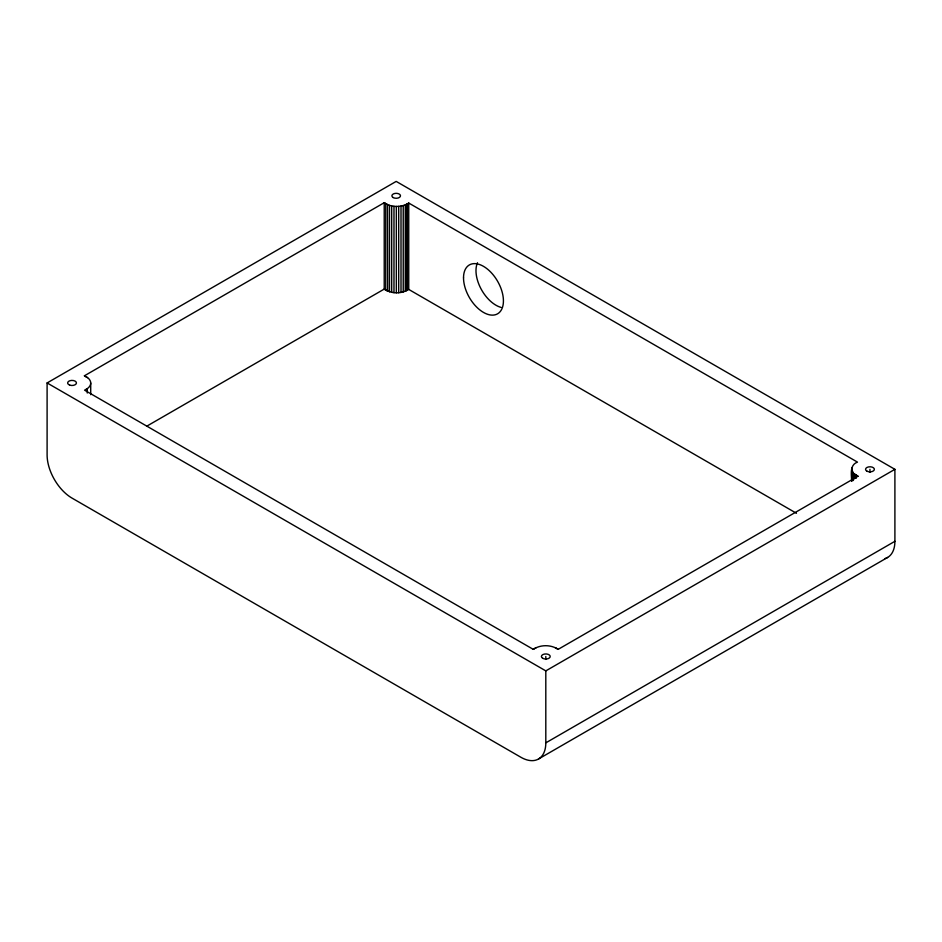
<?xml version="1.0" encoding="UTF-8"?>
<svg xmlns="http://www.w3.org/2000/svg" width="942" height="942" viewBox="0 0 942 942"><rect width="100%" height="100%" fill="white"/><g stroke="black" fill="none" stroke-linecap="round" stroke-linejoin="round"><path stroke-width="1.41" d="M851.639 480.973C851.497 474.532 849.448 464.795 857.503 462.133L408.734 203.036C401.516 207.652 391.283 207.64 384.23 202.707L84.403 375.811L87.559 377.636M84.403 375.811L87.771 377.777A15.567 8.984 0 0 1 87.9 388.198L84.58 390.188L533.243 649.344C540.508 644.493 550.905 644.493 558.17 649.344L857.997 476.24L853.393 473.178L851.639 469.257M387.704 291.102L387.527 204.65L384.23 202.707L384.23 289.088C391.283 294.01 401.516 294.034 408.734 289.418L408.734 203.036M894.9 541.309L545.807 742.861A35.266 20.359 60 0 1 520.867 757.25L72.039 498.118A35.266 20.359 60 0 1 47.1 454.939L47.1 382.947L396.193 181.406L894.9 469.328L894.9 541.309A35.266 20.359 60 0 1 885.139 558.524M146.658 426.243L384.23 289.088L387.527 291.031M533.243 649.344L536.151 647.66M47.1 382.947L545.807 670.881L894.9 469.328M538.506 759.005L887.599 557.452M854.641 478.724L854.641 474.332L857.997 476.24M408.734 289.418L796.473 513.284M555.262 647.66L558.17 649.344M869.961 469.328L869.961 472.26M856.196 475.357L856.196 478.289M853.393 473.178L853.393 480.502M852.463 471.93L852.463 479.254M851.874 470.611L851.874 480.856M851.78 467.903L851.78 481.079M545.807 656.48L545.807 659.412M545.807 670.881L545.807 742.861M407.132 204.049L407.132 290.419M406.473 204.343L406.473 290.725M405.284 204.897L405.284 291.278M403.223 205.568L403.223 291.949M401.009 206.051L401.009 292.432M398.702 206.333L398.702 292.715M396.335 206.416L396.335 292.785M393.98 206.274L393.98 292.656M391.695 205.933L391.695 292.303M389.529 205.38L389.529 291.761M385.749 203.755L385.749 290.136M90.715 382.982L90.715 394.686M87.276 388.634L87.276 393.026M501.097 307.41A28.213 16.285 60 0 1 480.938 288.711A28.213 16.285 60 0 1 477.5 262.724M393.155 197.549A4.286 2.473 0 0 0 400.338 196.442A4.286 2.473 0 0 0 395.087 193.404A4.286 2.473 0 0 0 393.155 197.549M69.696 385.101A4.404 2.543 0 0 0 76.443 383.041A4.404 2.543 0 0 0 69.979 380.698A4.404 2.543 0 0 0 69.696 385.101M542.804 658.352A4.404 2.543 0 0 0 550.104 657.045A4.404 2.543 0 0 0 544.5 654.054A4.404 2.543 0 0 0 542.804 658.352M867.005 471.212A4.404 2.543 0 0 0 874.27 469.858A4.404 2.543 0 0 0 868.606 466.902A4.404 2.543 0 0 0 867.005 471.212M463.523 277.855A28.213 16.285 60 0 0 493.443 315.087A28.213 16.285 60 0 0 493.443 275.182A28.213 16.285 60 0 0 463.523 277.855"/></g></svg>
